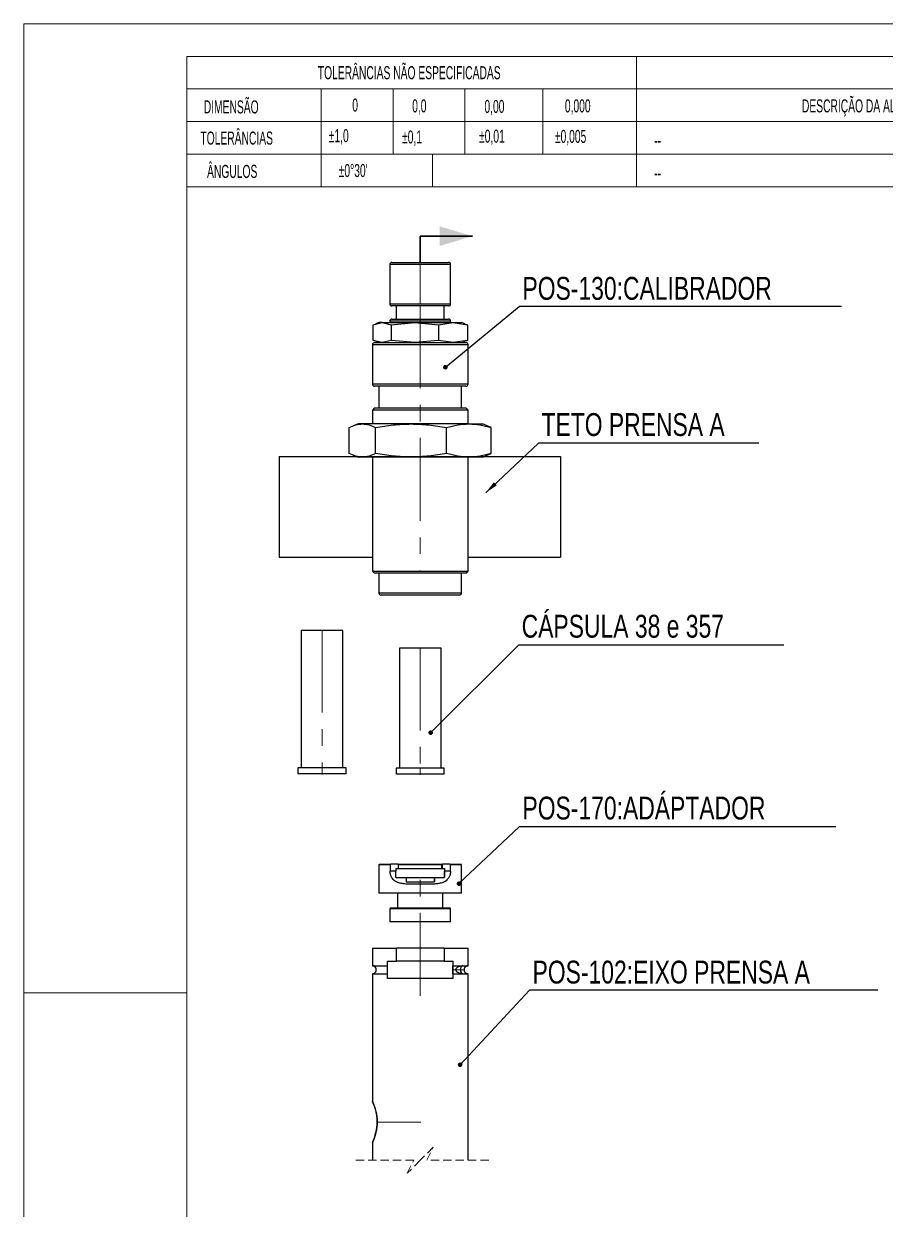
# Model space of a CAD drawing. Header units: millimetres. Extents: x 0 to 315, y 1 to 446.
# Drawn here: x 0 to 198.2, y 173.6 to 446 of the extents above; entities that cross this region are included whole.
import ezdxf

# ---------------------------------------------------------------- set-up
doc = ezdxf.new("R2010")
doc.units = ezdxf.units.MM
doc.header["$LTSCALE"] = 1.5
for name, pattern in [('CENTERX2', [20.32, 12.7, -2.54, 2.54, -2.54]), ('HIDDEN', [1.905, 1.27, -0.635]), ('PHANTOM', [12.7, 6.35, -1.27, 1.27, -1.27, 1.27, -1.27])]:
    doc.linetypes.add(name, pattern=pattern)
doc.layers.add('COTAS', color=7, linetype='Continuous')
doc.styles.add('SLDTEXTSTYLE1', font='TXT', dxfattribs={"width": 0.75})
doc.styles.add('SLDTEXTSTYLE2', font='TXT', dxfattribs={"width": 0.589474})
doc.dimstyles.new('SLDDIMSTYLE0', dxfattribs={"dimtxt": 0.18, "dimasz": 1.05, "dimexe": 0, "dimexo": 0.0625, "dimgap": 0, "dimtad": 0, "dimtih": 1, "dimtoh": 1, "dimdec": 0, "dimrnd": 1e-09, "dimzin": 0, "dimdsep": 46, "dimtxsty": 'Standard', "dimblk1": 'DOT', "dimblk2": 'DOT', "dimsah": 1, "dimcen": 0.09, "dimadec": 0, "dimazin": 0, "dimtfac": 1.05, "dimtdec": 0, "dimtofl": 0, "dimtmove": 0, "dimatfit": 3, "dimldrblk": 'DOT', "dimfxl": 0, "dimfrac": 2, "dimtolj": 1, "dimtzin": 0, "dimarcsym": 0})
doc.dimstyles.new('SLDDIMSTYLE1', dxfattribs={"dimtxt": 0.18, "dimasz": 3, "dimexe": 0, "dimexo": 0.0625, "dimgap": 0, "dimtad": 0, "dimtih": 1, "dimtoh": 1, "dimdec": 0, "dimrnd": 1e-09, "dimzin": 0, "dimdsep": 46, "dimtxsty": 'Standard', "dimsah": 1, "dimcen": 0.09, "dimadec": 0, "dimazin": 0, "dimtfac": 3, "dimtdec": 0, "dimtofl": 0, "dimtmove": 0, "dimatfit": 3, "dimfxl": 0, "dimfrac": 2, "dimtolj": 1, "dimtzin": 0, "dimarcsym": 0})

# ---------------------------------------------------------------- blocks, each defined once
blk = doc.blocks.new('Bloco2')
at = {"color": 7, "linetype": 'Continuous', "lineweight": 18}
for p, q in [((315.06, 445.59), (0.06, 445.59)), ((0.06, 445.59), (0.06, 0.09)), ((307.56, 438.09), (37.56, 438.09)), ((37.56, 438.09), (37.56, 7.59)), ((0.06, 222.84), (37.56, 222.84))]:
    blk.add_line(p, q, dxfattribs=at)
blk = doc.blocks.new('SW_BROKEN_VIEW_0')
at = {"color": 0, "linetype": 'Continuous'}
for p, q in [((0, 0), (0, -23.1)), ((0, 0), (64.65, 0)), ((64.65, 0), (64.65, -23.1)), ((0, -23.1), (21.42, -23.1)), ((43.38, -23.1), (64.65, -23.1))]:
    blk.add_line(p, q, dxfattribs=at)
blk = doc.blocks.new('SW_NOTE_0_2')
at = {"layer": 'COTAS', "color": 0}
blk.add_line((74.08, 0), (0, 0), dxfattribs=at)
at = {"layer": 'COTAS', "color": 0, "insert": (0.73, 6.81), "char_height": 5.25, "attachment_point": 1, "style": 'SLDTEXTSTYLE1'}
blk.add_mtext('POS-130:CALIBRADOR', dxfattribs=at)
blk = doc.blocks.new('_Dot')
at = {"color": 0, "linetype": 'ByBlock', "lineweight": -2}
blk.add_line((-0.5, 0), (-1, 0), dxfattribs=at)
at = {"color": 0, "linetype": 'ByBlock', "const_width": 0.5}
blk.add_lwpolyline([(-0.25, 0, 1), (0.25, 0, 1)], format="xyb", close=True, dxfattribs=at)
blk = doc.blocks.new('SW_NOTE_0_3')
at = {"layer": 'COTAS', "color": 0}
blk.add_line((61.06, 0), (0, 0), dxfattribs=at)
at = {"layer": 'COTAS', "color": 0, "insert": (0.73, 6.96), "char_height": 5.25, "attachment_point": 1, "style": 'SLDTEXTSTYLE1'}
blk.add_mtext('CÁPSULA 38 e 357', dxfattribs=at)
blk = doc.blocks.new('SW_NOTE_0_4')
at = {"layer": 'COTAS', "color": 0}
blk.add_line((72.82, 0), (0, 0), dxfattribs=at)
at = {"layer": 'COTAS', "color": 0, "insert": (0.73, 6.95), "char_height": 5.25, "attachment_point": 1, "style": 'SLDTEXTSTYLE1'}
blk.add_mtext('POS-170:ADÁPTADOR', dxfattribs=at)
blk = doc.blocks.new('SW_NOTE_0_5')
at = {"layer": 'COTAS', "color": 0}
blk.add_line((80.15, 0), (0, 0), dxfattribs=at)
at = {"layer": 'COTAS', "color": 0, "insert": (0.74, 6.8), "char_height": 5.25, "attachment_point": 1, "style": 'SLDTEXTSTYLE1'}
blk.add_mtext('POS-102:EIXO PRENSA A', dxfattribs=at)
blk = doc.blocks.new('SW_NOTE_0_6')
at = {"layer": 'COTAS', "color": 0}
blk.add_line((50.65, 0), (0, 0), dxfattribs=at)
at = {"layer": 'COTAS', "color": 0, "insert": (0.68, 6.9), "char_height": 5.25, "attachment_point": 1, "style": 'SLDTEXTSTYLE1'}
blk.add_mtext('TETO PRENSA A', dxfattribs=at)

msp = doc.modelspace()

# ---------------------------------------------------------------- linework, layer by layer
at = {"color": 7, "linetype": 'Continuous', "lineweight": 18}
for p, q in [((307.51, 438.53), (37.51, 438.53)), ((37.51, 408.53), (37.51, 438.53)), ((140.93, 408.53), (140.93, 438.53)), ((37.51, 431.03), (140.93, 431.03)), ((68.46, 408.53), (68.46, 431.03)), ((84.96, 416.03), (84.96, 431.03)), ((101.46, 416.03), (101.46, 431.03)), ((119.46, 416.03), (119.46, 431.03)), ((140.93, 431.03), (307.51, 431.03)), ((37.51, 423.53), (140.93, 423.53)), ((140.93, 423.53), (307.51, 423.53)), ((37.51, 416.03), (140.93, 416.03)), ((94.05, 416.03), (94.05, 408.53)), ((140.93, 416.03), (307.51, 416.03)), ((37.51, 408.53), (140.93, 408.53)), ((140.93, 408.53), (307.51, 408.53))]:
    msp.add_line(p, q, dxfattribs=at)
at = {"color": 7, "linetype": 'PHANTOM', "lineweight": 35}
msp.add_line((91.22, 397.21), (91.22, 391.21), dxfattribs=at)
at = {"color": 7, "linetype": 'Continuous', "lineweight": 35}
msp.add_line((91.22, 397.21), (103.22, 397.21), dxfattribs=at)
at = {"color": 7, "linetype": 'Continuous', "lineweight": 25}
for p, q in [((84.22, 390.66), (84.22, 381.66)), ((84.72, 391.16), (97.72, 391.16)), ((98.22, 381.66), (98.22, 390.66)), ((84.77, 381.16), (84.72, 381.16)), ((97.72, 381.16), (84.77, 381.16)), ((85.72, 381.16), (85.72, 378.16)), ((96.72, 378.16), (96.72, 381.16)), ((80.34, 376.79), (82.45, 377.33)), ((80.34, 376.79), (80.34, 373.26)), ((81.72, 377.33), (80.9, 377.03)), ((82.45, 377.33), (81.72, 377.33)), ((82.45, 377.33), (84.56, 376.79)), ((82.45, 377.33), (89.99, 377.33)), ((84.22, 377.66), (84.22, 377.33)), ((84.56, 376.79), (89.99, 377.33)), ((84.56, 376.79), (84.56, 373.26)), ((84.72, 378.16), (97.72, 378.16)), ((89.99, 377.33), (98.77, 377.33)), ((89.99, 377.33), (95.43, 376.79)), ((95.43, 376.79), (98.77, 377.33)), ((95.43, 376.79), (95.43, 373.26)), ((98.22, 377.33), (98.22, 377.66)), ((98.77, 377.33), (102.1, 376.79)), ((98.77, 377.33), (100.72, 377.33)), ((101.54, 377.03), (100.72, 377.33)), ((102.1, 376.79), (101.51, 376.94)), ((102.1, 376.79), (102.1, 373.26)), ((80.22, 372.23), (80.22, 363.23)), ((82.45, 372.73), (80.34, 373.26)), ((80.72, 372.73), (94.9, 372.73)), ((80.9, 373.03), (81.72, 372.73)), ((84.56, 373.26), (82.45, 372.73)), ((89.99, 372.73), (84.56, 373.26)), ((95.43, 373.26), (89.99, 372.73)), ((94.9, 372.73), (101.72, 372.73)), ((98.77, 372.73), (95.43, 373.26)), ((102.1, 373.26), (98.77, 372.73)), ((100.72, 372.73), (101.54, 373.03)), ((101.51, 373.12), (102.1, 373.26)), ((102.22, 363.23), (102.22, 372.23)), ((101.72, 362.73), (80.72, 362.73)), ((81.72, 362.73), (81.72, 357.73)), ((100.72, 357.73), (100.72, 362.73)), ((80.72, 357.73), (80.22, 357.23)), ((80.22, 357.23), (80.22, 354.04)), ((95.07, 357.23), (80.22, 357.23)), ((80.72, 357.73), (94.9, 357.73)), ((94.9, 357.73), (101.72, 357.73)), ((102.22, 357.23), (95.07, 357.23)), ((102.22, 357.23), (101.72, 357.73)), ((102.22, 354.04), (102.22, 357.23)), ((74.88, 347.25), (74.88, 353.24)), ((76.92, 354.04), (75.83, 353.65)), ((77.92, 354.04), (76.92, 354.04)), ((89.13, 354.04), (77.92, 354.04)), ((80.96, 347.25), (80.96, 353.24)), ((102.43, 354.04), (89.13, 354.04)), ((97.3, 347.25), (97.3, 353.24)), ((102.43, 354.04), (105.52, 354.04)), ((106.61, 353.65), (105.52, 354.04)), ((107.55, 353.24), (106.6, 353.61)), ((107.55, 347.25), (107.55, 353.24)), ((75.83, 346.84), (76.92, 346.44)), ((77.92, 346.44), (76.92, 346.44)), ((89.13, 346.44), (77.92, 346.44)), ((80.22, 346.44), (80.22, 320.23)), ((102.43, 346.44), (89.13, 346.44)), ((102.22, 320.23), (102.22, 346.44)), ((105.52, 346.44), (102.43, 346.44)), ((105.52, 346.44), (106.61, 346.84)), ((106.6, 346.87), (107.55, 347.25)), ((80.22, 320.23), (80.72, 319.73)), ((80.22, 320.23), (102.22, 320.23)), ((101.72, 319.73), (80.72, 319.73)), ((81.72, 319.73), (81.72, 315.23)), ((100.72, 315.23), (100.72, 319.73)), ((101.72, 319.73), (102.22, 320.23)), ((100.22, 314.73), (82.22, 314.73)), ((63.84, 306.6), (63.84, 275)), ((70.33, 306.6), (63.84, 306.6)), ((73.44, 306.6), (70.33, 306.6)), ((73.44, 275), (73.44, 306.6)), ((86.42, 302.53), (86.42, 274.93)), ((92.15, 302.53), (86.42, 302.53)), ((96.02, 302.53), (92.15, 302.53)), ((96.02, 274.93), (96.02, 302.53)), ((63.09, 275), (63.09, 273.6)), ((70.59, 275), (63.09, 275)), ((70.59, 273.6), (63.09, 273.6)), ((74.19, 275), (70.59, 275)), ((74.19, 273.6), (70.59, 273.6)), ((74.19, 273.6), (74.19, 275)), ((85.72, 274.93), (85.72, 273.53)), ((92.29, 274.93), (85.72, 274.93)), ((92.29, 273.53), (85.72, 273.53)), ((96.72, 274.93), (92.29, 274.93)), ((96.72, 273.53), (92.29, 273.53)), ((96.72, 273.53), (96.72, 274.93)), ((81.82, 252.84), (81.72, 252.74)), ((81.72, 252.74), (81.72, 246.24)), ((84.31, 252.74), (81.72, 252.74)), ((81.82, 252.84), (84.45, 252.84)), ((84.31, 252.74), (84.45, 252.84)), ((84.31, 252.74), (84.31, 251.24)), ((85.64, 251.24), (84.31, 251.24)), ((86.14, 252.84), (84.45, 252.84)), ((85.64, 251.84), (86.24, 251.84)), ((85.64, 251.84), (85.64, 251.24)), ((86.14, 252.84), (86.24, 252.74)), ((86.14, 252.84), (96.32, 252.84)), ((86.24, 251.84), (86.24, 252.74)), ((96.22, 252.74), (86.24, 252.74)), ((86.24, 251.84), (96.22, 251.84)), ((96.22, 252.74), (96.32, 252.84)), ((96.24, 252.74), (96.22, 252.74)), ((96.22, 251.84), (96.22, 252.74)), ((96.24, 251.84), (96.22, 251.84)), ((96.24, 252.74), (96.34, 252.84)), ((96.24, 252.74), (96.24, 251.84)), ((96.24, 251.84), (96.84, 251.84)), ((96.32, 252.84), (96.34, 252.84)), ((98.03, 252.84), (96.34, 252.84)), ((96.82, 251.84), (96.82, 249.84)), ((96.84, 251.84), (96.84, 251.24)), ((98.17, 251.24), (96.84, 251.24)), ((98.03, 252.84), (98.17, 252.74)), ((98.03, 252.84), (100.62, 252.84)), ((98.17, 251.24), (98.17, 252.74)), ((100.72, 252.74), (98.17, 252.74)), ((100.72, 252.74), (100.62, 252.84)), ((100.72, 246.24), (100.72, 252.74)), ((85.64, 249.84), (87.99, 249.84)), ((87.99, 249.84), (94.47, 249.84)), ((88, 248.84), (94.5, 248.84)), ((94.47, 248.84), (94.47, 249.84)), ((94.49, 249.84), (94.47, 249.84)), ((94.49, 249.84), (96.84, 249.84)), ((91.25, 246.24), (81.72, 246.24)), ((86.02, 246.24), (86.02, 242.84)), ((100.72, 246.24), (91.25, 246.24)), ((96.42, 242.84), (96.42, 246.24)), ((84.42, 242.84), (84.22, 242.64)), ((84.22, 242.64), (84.22, 239.64)), ((91.24, 242.64), (84.22, 242.64)), ((84.42, 242.84), (91.24, 242.84)), ((91.24, 242.84), (98.02, 242.84)), ((98.22, 242.64), (91.24, 242.64)), ((98.22, 242.64), (98.02, 242.84)), ((98.22, 239.64), (98.22, 242.64)), ((91.24, 239.64), (84.22, 239.64)), ((98.22, 239.64), (91.24, 239.64)), ((80.22, 233.6), (80.22, 229.5)), ((80.22, 233.6), (85.73, 233.6)), ((85.73, 230.6), (85.73, 233.6)), ((96.72, 233.6), (85.73, 233.6)), ((96.72, 233.6), (96.72, 230.6)), ((96.73, 233.6), (96.72, 233.6)), ((96.73, 233.6), (96.73, 230.6)), ((96.73, 233.6), (102.22, 233.6)), ((102.22, 229.5), (102.22, 233.6)), ((80.22, 229.5), (83.73, 229.5)), ((83.73, 229.5), (83.73, 230.6)), ((83.73, 230.6), (85.73, 230.6)), ((96.72, 230.6), (85.73, 230.6)), ((96.73, 230.6), (96.72, 230.6)), ((96.73, 230.6), (98.73, 230.6)), ((98.72, 230.6), (98.72, 226.6)), ((98.73, 230.6), (98.73, 229.5)), ((98.73, 229.5), (101.02, 229.5)), ((101.02, 229.5), (102.22, 229.5)), ((80.22, 227.7), (80.22, 198.4)), ((80.22, 227.7), (83.73, 227.7)), ((83.73, 226.6), (83.73, 227.7)), ((98.73, 226.6), (83.73, 226.6)), ((98.73, 227.7), (98.73, 226.6)), ((98.73, 227.7), (101.02, 227.7)), ((101.02, 227.7), (101.16, 227.7)), ((101.16, 227.7), (102.22, 227.7)), ((102.22, 184.82), (102.22, 227.7)), ((80.22, 188.82), (80.22, 184.82))]:
    msp.add_line(p, q, dxfattribs=at)
at = {"color": 8, "linetype": 'Continuous', "lineweight": 25}
for p, q in [((98.22, 390.66), (84.22, 390.66)), ((84.22, 381.66), (98.22, 381.66)), ((98.22, 377.66), (84.22, 377.66)), ((95.07, 372.23), (80.22, 372.23)), ((102.22, 372.23), (95.07, 372.23)), ((80.22, 363.23), (102.22, 363.23)), ((81.72, 315.23), (100.72, 315.23))]:
    msp.add_line(p, q, dxfattribs=at)
at = {"color": 7, "linetype": 'HIDDEN', "lineweight": 18}
for p, q in [((94.22, 187.82), (91.22, 184.82)), ((92.72, 184.82), (94.22, 187.82)), ((89.72, 184.82), (75.46, 184.82)), ((91.22, 184.82), (88.22, 181.82)), ((88.22, 181.82), (89.72, 184.82)), ((106.98, 184.82), (92.72, 184.82))]:
    msp.add_line(p, q, dxfattribs=at)
at = {"color": 7, "linetype": 'Continuous', "lineweight": 25, "flags": 128}
for points in [[(85.64, 249.84), (85.64, 250.01), (85.64, 250.17), (85.64, 250.35), (85.64, 250.52), (85.64, 250.7), (85.64, 250.88), (85.64, 251.06), (85.64, 251.24)], [(96.84, 249.84), (96.84, 250.01), (96.84, 250.17), (96.84, 250.35), (96.84, 250.52), (96.84, 250.7), (96.84, 250.88), (96.84, 251.06), (96.84, 251.24)], [(98.73, 228.95), (98.73, 228.6), (98.73, 228.26), (98.73, 227.97), (98.73, 227.77), (98.73, 227.7), (98.73, 227.77), (98.72, 227.97), (98.72, 228.26), (98.72, 228.6), (98.72, 228.95), (98.72, 229.24), (98.73, 229.43), (98.73, 229.5), (98.73, 229.43), (98.73, 229.24), (98.73, 228.95)]]:
    msp.add_lwpolyline(points, dxfattribs=at)
at = {"color": 7, "linetype": 'Continuous', "lineweight": 25}
for centre, radius, start, end in [((84.72, 390.66), 0.5, 90.0004, 179.9988), ((97.72, 390.66), 0.5, 0.0012, 89.9996), ((84.72, 381.66), 0.5, 180.0012, 269.9996), ((97.72, 381.66), 0.5, 270.0004, 359.9988), ((84.72, 377.66), 0.5, 90.0004, 179.9988), ((97.72, 377.66), 0.5, 0.0012, 89.9996), ((80.72, 372.23), 0.5, 90.0004, 179.9988), ((101.72, 372.23), 0.5, 0.0012, 89.9996), ((80.72, 363.23), 0.5, 179.9982, 270.0025), ((101.72, 363.23), 0.5, 269.9975, 0.0018), ((82.22, 315.23), 0.5, 180.0003, 269.9996), ((100.22, 315.23), 0.5, 270.0004, 359.9997), ((448.86, 250.45), 360.87, 180.0957, 180.2545), ((455.43, 250.45), 360.94, 180.0957, 180.2544), ((80.22, 228.6), 0.9, 269.9999, 90.0001), ((102.22, 228.6), 0.9, 89.9999, 270.0001)]:
    msp.add_arc(centre, radius, start, end, dxfattribs=at)
for points, knots in [([(74.88, 353.24), (75.38, 353.46), (76.34, 353.91), (77.4, 354), (77.92, 354.04)], [0, 0, 0, 0, 0.51121, 1, 1, 1, 1]), ([(77.92, 354.04), (78.44, 354), (79.5, 353.91), (80.46, 353.47), (80.96, 353.24)], [0, 0, 0, 0, 0.484723, 1, 1, 1, 1]), ([(80.96, 353.24), (82.31, 353.46), (85.01, 353.92), (87.75, 354), (89.13, 354.04)], [0, 0, 0, 0, 0.498161, 1, 1, 1, 1]), ([(89.13, 354.04), (90.49, 354), (93.23, 353.92), (95.94, 353.47), (97.3, 353.24)], [0, 0, 0, 0, 0.497733, 1, 1, 1, 1]), ([(97.3, 353.24), (98.14, 353.46), (99.82, 353.92), (101.56, 354), (102.43, 354.04)], [0, 0, 0, 0, 0.501552, 1, 1, 1, 1]), ([(102.43, 354.04), (103.28, 354), (105.02, 353.92), (106.7, 353.47), (107.55, 353.24)], [0, 0, 0, 0, 0.494352, 1, 1, 1, 1]), ([(77.92, 346.44), (77.41, 346.49), (76.35, 346.57), (75.38, 347.02), (74.88, 347.25)], [0, 0, 0, 0, 0.4847223, 1, 1, 1, 1]), ([(80.96, 347.25), (80.47, 347.02), (79.5, 346.58), (78.44, 346.49), (77.92, 346.44)], [0, 0, 0, 0, 0.511209, 1, 1, 1, 1]), ([(89.13, 346.44), (87.76, 346.48), (85.02, 346.56), (82.32, 347.02), (80.96, 347.25)], [0, 0, 0, 0, 0.497733, 1, 1, 1, 1]), ([(97.3, 347.25), (95.95, 347.02), (93.25, 346.56), (90.5, 346.48), (89.13, 346.44)], [0, 0, 0, 0, 0.498161, 1, 1, 1, 1]), ([(102.43, 346.44), (101.57, 346.48), (99.83, 346.57), (98.15, 347.02), (97.3, 347.25)], [0, 0, 0, 0, 0.494352, 1, 1, 1, 1]), ([(107.55, 347.25), (106.71, 347.02), (105.03, 346.57), (103.29, 346.48), (102.43, 346.44)], [0, 0, 0, 0, 0.501552, 1, 1, 1, 1]), ([(98.17, 251.24), (98.17, 251.11), (98.16, 250.85), (98.08, 250.48), (97.97, 250.12), (97.83, 249.82), (97.63, 249.52), (97.35, 249.21), (97.01, 248.95), (96.69, 248.78), (96.39, 248.65), (96.03, 248.53), (95.61, 248.43), (95.16, 248.36), (94.74, 248.32), (94.36, 248.29), (93.94, 248.27), (93.46, 248.25), (92.96, 248.25), (92.53, 248.24), (92.14, 248.24), (91.64, 248.24), (91, 248.24), (90.36, 248.24), (89.85, 248.24), (89.47, 248.25), (89.08, 248.25), (88.65, 248.26), (88.16, 248.29), (87.63, 248.33), (87.11, 248.39), (86.67, 248.48), (86.31, 248.58), (86.03, 248.68), (85.76, 248.8), (85.46, 248.97), (85.13, 249.21), (84.84, 249.53), (84.62, 249.88), (84.47, 250.25), (84.36, 250.65), (84.32, 250.99), (84.32, 251.19), (84.31, 251.24)], [0, 0, 0, 0, 0.0227857, 0.0455596, 0.0672775, 0.0884971, 0.1026011, 0.1303013, 0.1615047, 0.1773989, 0.1937535, 0.2183834, 0.2437525, 0.2702217, 0.2974273, 0.3178163, 0.3385231, 0.3703932, 0.4028509, 0.4249752, 0.4473347, 0.4698203, 0.514244, 0.558872, 0.5814933, 0.6040182, 0.6264862, 0.6487812, 0.680423, 0.7115751, 0.742478, 0.7727896, 0.7902715, 0.8075755, 0.8249301, 0.8422739, 0.8683642, 0.895333, 0.9174905, 0.9408469, 0.964848, 0.9899258, 1, 1, 1, 1]), ([(83.73, 227.7), (83.73, 227.7), (83.73, 227.71), (83.73, 227.74), (83.73, 227.79), (83.73, 227.88), (83.73, 228.02), (83.73, 228.21), (83.73, 228.43), (83.73, 228.65), (83.73, 228.87), (83.73, 229.05), (83.73, 229.2), (83.73, 229.31), (83.73, 229.4), (83.73, 229.46), (83.73, 229.49), (83.73, 229.5)], [0, 0, 0, 0, 0.000056, 0.012535, 0.047758, 0.094992, 0.161151, 0.281572, 0.399457, 0.531607, 0.642562, 0.765428, 0.834183, 0.891536, 0.94897, 0.985524, 1, 1, 1, 1]), ([(98.73, 229.5), (98.73, 229.5), (98.73, 229.44), (98.73, 229.31), (98.73, 229.12), (98.73, 228.91), (98.73, 228.69), (98.73, 228.48), (98.73, 228.27), (98.73, 228.06), (98.73, 227.87), (98.73, 227.75), (98.73, 227.7), (98.73, 227.7)], [0, 0, 0, 0, 0.007047, 0.094112, 0.212213, 0.332993, 0.448557, 0.57087, 0.676767, 0.801909, 0.924455, 0.99713, 1, 1, 1, 1]), ([(101.02, 227.7), (101.02, 227.7), (100.76, 227.7), (100.37, 227.76), (99.89, 227.97), (99.64, 228.15), (99.49, 228.35), (99.42, 228.5), (99.42, 228.66), (99.47, 228.82), (99.59, 229.01), (99.91, 229.26), (100.41, 229.45), (100.82, 229.5), (101.02, 229.5), (101.02, 229.5)], [0, 0, 0, 0, 0.001366, 0.199354, 0.292437, 0.389061, 0.433417, 0.479563, 0.514913, 0.549872, 0.601017, 0.686182, 0.848207, 0.998634, 1, 1, 1, 1]), ([(101.02, 229.5), (101.02, 229.5), (100.98, 229.5), (100.89, 229.48), (100.78, 229.42), (100.68, 229.32), (100.58, 229.17), (100.51, 228.99), (100.47, 228.82), (100.45, 228.63), (100.46, 228.41), (100.52, 228.17), (100.61, 227.97), (100.75, 227.8), (100.9, 227.71), (101, 227.7), (101.02, 227.7), (101.02, 227.7)], [0, 0, 0, 0, 0.0014313, 0.053145, 0.1117162, 0.1689885, 0.236428, 0.3466238, 0.4066343, 0.4712702, 0.58475, 0.6878397, 0.7856787, 0.8794004, 0.9685847, 0.9985687, 1, 1, 1, 1]), ([(81.31, 193.26), (81.31, 193.38), (81.32, 193.61), (81.31, 194.1), (81.27, 194.6), (81.21, 195.1), (81.13, 195.56), (81.03, 196), (80.92, 196.43), (80.81, 196.82), (80.69, 197.19), (80.57, 197.53), (80.49, 197.74), (80.41, 197.94), (80.35, 198.09), (80.29, 198.23), (80.26, 198.3), (80.21, 198.43), (80.23, 198.38), (80.26, 198.31), (80.31, 198.19), (80.37, 198.05), (80.46, 197.83), (80.56, 197.58), (80.66, 197.28), (80.79, 196.92), (80.91, 196.52), (81.02, 196.09), (81.1, 195.73), (81.18, 195.35), (81.24, 194.95), (81.29, 194.55), (81.32, 194.02), (81.33, 193.49), (81.31, 192.98), (81.27, 192.49), (81.21, 192.03), (81.12, 191.58), (81.03, 191.15), (80.92, 190.73), (80.8, 190.34), (80.69, 189.98), (80.57, 189.65), (80.46, 189.36), (80.38, 189.19), (80.33, 189.05), (80.27, 188.93), (80.25, 188.87), (80.22, 188.79), (80.24, 188.85), (80.26, 188.89), (80.31, 189.03), (80.38, 189.19), (80.46, 189.39), (80.56, 189.66), (80.67, 189.97), (80.79, 190.31), (80.88, 190.61), (80.97, 190.94), (81.05, 191.29), (81.13, 191.66), (81.22, 192.17), (81.28, 192.71), (81.3, 193.12), (81.31, 193.26)], [0, 0, 0, 0, 0.017014, 0.035941, 0.074046, 0.092984, 0.11076, 0.14515, 0.161547, 0.177537, 0.206893, 0.219988, 0.231829, 0.242212, 0.251115, 0.258201, 0.262888, 0.26711, 0.267784, 0.270016, 0.27918, 0.286111, 0.294316, 0.314906, 0.327191, 0.341186, 0.372937, 0.390565, 0.409075, 0.428477, 0.44902, 0.470278, 0.489572, 0.529374, 0.549647, 0.567553, 0.603017, 0.620372, 0.637357, 0.6697, 0.684845, 0.699786, 0.72638, 0.737717, 0.747127, 0.754934, 0.761088, 0.765305, 0.767316, 0.768353, 0.771519, 0.775986, 0.789407, 0.798312, 0.808653, 0.833373, 0.847636, 0.863574, 0.880634, 0.899001, 0.918351, 0.937628, 0.978555, 1, 1, 1, 1])]:
    msp.add_open_spline(points, degree=3, knots=knots, dxfattribs=at)
at = {"color": 7, "linetype": 'Continuous', "lineweight": 35}
msp.add_solid([(103.22, 397.21), (95.72, 399.46), (95.72, 394.96)], dxfattribs=at)
at = {"layer": 'COTAS', "linetype": 'CENTERX2', "lineweight": 18}
for p, q in [((91.22, 390.81), (91.22, 381.51)), ((91.22, 381.31), (91.22, 320.08)), ((68.64, 306.75), (68.64, 275)), ((91.22, 302.68), (91.22, 274.93)), ((68.64, 275), (68.64, 273.45)), ((91.22, 274.93), (91.22, 273.38)), ((91.22, 222.61), (91.22, 252.99)), ((101.17, 228.6), (98.58, 228.6)), ((91.37, 193.6), (81.17, 193.6))]:
    msp.add_line(p, q, dxfattribs=at)

# ---------------------------------------------------------------- block references
at = {"color": 7, "linetype": 'Continuous'}
msp.add_blockref('SW_BROKEN_VIEW_0', (58.8, 346.53), dxfattribs=at)
at = {"layer": 'COTAS'}
for name, p in [('Bloco2', (-0.05, 0.44)), ('SW_NOTE_0_2', (114.01, 381.02)), ('SW_NOTE_0_6', (118.44, 349.63)), ('SW_NOTE_0_3', (113.82, 303.22)), ('SW_NOTE_0_4', (114.01, 261.44)), ('SW_NOTE_0_5', (116.32, 223.89))]:
    msp.add_blockref(name, p, dxfattribs=at)

# ---------------------------------------------------------------- texts
at = {"color": 7, "linetype": 'Continuous', "lineweight": 0, "char_height": 3, "style": 'SLDTEXTSTYLE2'}
for s, insert, attachment_point in [('TOLERÂNCIAS NÃO ESPECIFICADAS', (88.69, 436.28), 2), ('DIMENSÃO', (41.44, 428.41), 1), ('0', (75.59, 428.84), 1), ('0,0', (89.37, 428.65), 1), ('0,00', (105.99, 428.52), 1), ('0,000', (124.49, 428.65), 1), ('DESCRIÇÃO DA ALTERAÇÃO', (179.02, 428.65), 1), ('TOLERÂNCIAS', (40.66, 421.25), 1), ('±1,0', (70.19, 421.8), 1), ('±0,1', (87.05, 421.51), 1), ('±0,01', (104.76, 421.69), 1), ('±0,005', (122.2, 421.64), 1), ('--', (145.04, 420.73), 1), ('ÂNGULOS', (42.19, 413.59), 1), ("±0°30'", (72.48, 413.79), 1), ('--', (145.04, 413.23), 1)]:
    msp.add_mtext(s, dxfattribs=dict(at, insert=insert, attachment_point=attachment_point))

# ---------------------------------------------------------------- leaders
at = {"layer": 'COTAS'}
for points, dimstyle in [([(97.01, 367.08), (114.01, 381.02)], 'SLDDIMSTYLE0'), ([(106.29, 338.24), (118.44, 349.63)], 'SLDDIMSTYLE1'), ([(93.62, 283.09), (113.82, 303.22)], 'SLDDIMSTYLE0'), ([(100.14, 248.39), (114.01, 261.44)], 'SLDDIMSTYLE0'), ([(100.39, 206.77), (116.32, 223.89)], 'SLDDIMSTYLE0')]:
    msp.add_leader(points, dimstyle=dimstyle, dxfattribs=at)

doc.saveas('drawing.dxf')
